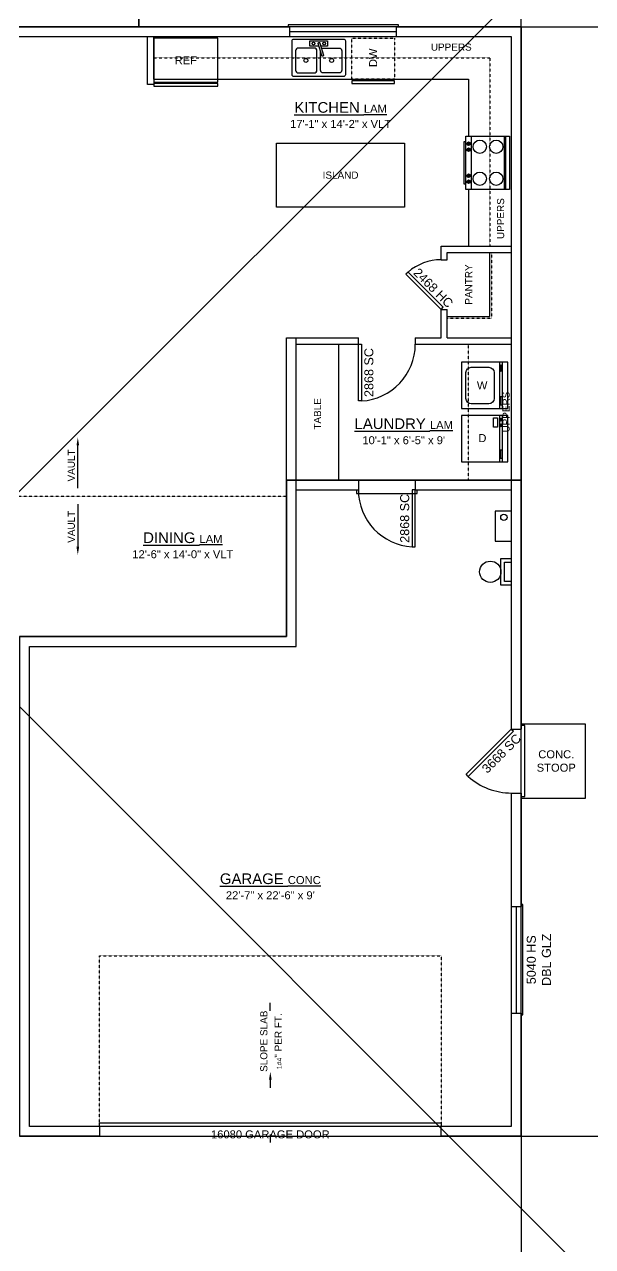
# Model space of a CAD drawing. Header units: inches. Extents: x -566 to 3217, y -8304 to 6564.
# Drawn here: x 2217 to 2537, y -6964 to -6277 of the extents above; entities that cross this region are included whole.
import ezdxf

# ---------------------------------------------------------------- set-up
doc = ezdxf.new("R2010")
doc.units = ezdxf.units.IN
doc.header["$MEASUREMENT"] = 0
doc.header["$PDMODE"] = 1
doc.header["$PDSIZE"] = -2
doc.linetypes.add('HIDDEN2', pattern=[0.0045, 0.003, -0.0015])
doc.layers.get('0').update_dxf_attribs({"lineweight": 25})
doc.layers.get('DEFPOINTS').update_dxf_attribs({"lineweight": 25})
for name, color, linetype, lineweight, true_color in [('1-AREA', 6, 'Continuous', 25, 0xff00ff), ('1-CAB', 40, 'Continuous', 25, 0xffbf00), ('1-DIM', 22, 'Continuous', 25, 0xcc3300), ('1-DOOR', 9, 'Continuous', 25, 0xc0c0c0), ('1-FIX', 1, 'Continuous', 25, 0xff0000), ('1-FIX-F', 1, 'Continuous', 25, 0xff0000), ('1-MISC', 40, 'Continuous', 25, 0xffbf00), ('1-SOFFIT', 9, 'HIDDEN2', 25, 0xc0c0c0), ('1-WALL', 3, 'Continuous', 25, 0x00ff00), ('1-WIN', 9, 'Continuous', 25, 0xc0c0c0)]:
    doc.layers.add(name, color=color, linetype=linetype, lineweight=lineweight, true_color=true_color)
doc.layers.add('1-RMNAME', color=7, linetype='Continuous', lineweight=25)
doc.layers.add('1-TEXT', color=7, linetype='Continuous', lineweight=25)
doc.styles.add('Arial', font='arial.ttf')
doc.dimstyles.new('ANNOT', dxfattribs={"dimtxt": 0.083333, "dimasz": 0.18, "dimexe": 5e-05, "dimexo": 3.125e-05, "dimgap": 4.5e-05, "dimtad": 1, "dimdec": 3, "dimdsep": 46, "dimlunit": 4, "dimtxsty": 'Arial', "dimblk": 'VW_SLASH', "dimblk1": 'VW_SLASH', "dimblk2": 'VW_SLASH', "dimcen": 0, "dimdle": 5e-05, "dimazin": 0, "dimtfac": 1, "dimtdec": 3, "dimtix": 1, "dimtmove": 0, "dimatfit": 0, "dimldrblk": 'VW_SLASH', "dimfxl": 1, "dimfrac": 2, "dimtolj": 1, "dimarcsym": 0})

# ---------------------------------------------------------------- blocks, each defined once
blk = doc.blocks.new('Group-230')
at = {"layer": '1-DOOR', "flags": 128}
blk.add_lwpolyline([(1024.25, -5742.65), (1216.25, -5742.65), (1216.25, -5744.65), (1024.25, -5744.65)], close=True, dxfattribs=at)
at = {"layer": '1-SOFFIT', "flags": 128}
blk.add_lwpolyline([(1024.25, -5744.65), (1024.25, -5648.65), (1216.25, -5648.65), (1216.25, -5744.65)], dxfattribs=at)
at = {"layer": '1-WALL', "transparency": 33554664}
for p, q in [((1024.25, -5744.65), (1024.25, -5750.15)), ((1216.25, -5750.15), (1216.25, -5744.65))]:
    blk.add_line(p, q, dxfattribs=at)
at = {"layer": 'DEFPOINTS'}
blk.add_line((1120.25, -5749.15), (1120.25, -5753.65), dxfattribs=at)
blk = doc.blocks.new('Group-231')
at = {"flags": 128}
blk.add_lwpolyline([(1255.75, -5521.15), (1256.99, -5522.39), (1231.53, -5547.84), (1230.3, -5546.6), (1255.75, -5521.15)], dxfattribs=at)
at = {"color": 1, "linetype": 'Continuous', "true_color": 0xff0000}
blk.add_arc((1255.85, -5520.71), 36.43, 228.12099, 269.83718, dxfattribs=at)
blk = doc.blocks.new('Group-232')
at = {"flags": 128}
blk.add_lwpolyline([(1201.75, -5386.65), (1200, -5386.65), (1200, -5418.65), (1201.75, -5418.65), (1201.75, -5386.65)], dxfattribs=at)
at = {"color": 1, "linetype": 'Continuous', "true_color": 0xff0000}
blk.add_arc((1201.85, -5386.6), 32.1, 180.07782, 266.70158, dxfattribs=at)
blk = doc.blocks.new('WASH_DRY_SIDE')
for p, q in [((-28, -5), (-2, -5)), ((-28, -6.5), (-2, -6.5)), ((-8.1875, -5.6875), (-8.1875, -5.8125)), ((-7.9375, -5.8125), (-7.9375, -5.75)), ((-7.9375, -5.75), (-7.0625, -5.75)), ((-7.0625, -5.75), (-7.0625, -5.8125)), ((-6.8125, -5.6875), (-6.8125, -5.8125)), ((-4.9375, -5.6875), (-4.9375, -5.8125)), ((-4.6875, -5.75), (-3.8125, -5.75)), ((-4.6875, -5.8125), (-4.6875, -5.75)), ((-3.8125, -5.75), (-3.8125, -5.8125)), ((-3.5625, -5.6875), (-3.5625, -5.8125)), ((2, -5), (28, -5)), ((2, -6.5), (28, -6.5)), ((23.0625, -5.6875), (23.0625, -5.8125)), ((23.3125, -5.75), (24.1875, -5.75)), ((23.3125, -5.8125), (23.3125, -5.75)), ((24.1875, -5.75), (24.1875, -5.8125)), ((24.4375, -5.6875), (24.4375, -5.8125)), ((25.0625, -5.6875), (25.0625, -5.8125)), ((25.3125, -5.8125), (25.3125, -5.75)), ((25.3125, -5.75), (26.1875, -5.75)), ((26.1875, -5.75), (26.1875, -5.8125)), ((26.4375, -5.6875), (26.4375, -5.8125))]:
    blk.add_line(p, q)
at = {"flags": 128}
for points in [[(-28, -2), (-2, -2), (-2, -28), (-28, -28)], [(-26, -5.1875), (-21.4375, -5.1875), (-21.4375, -6.3125), (-26, -6.3125)], [(-7.9375, -5.8125), (-7.0625, -5.8125), (-7.0625, -5.9375), (-7.9375, -5.9375)], [(-4.6875, -5.8125), (-3.8125, -5.8125), (-3.8125, -5.9375), (-4.6875, -5.9375)], [(2, -2), (28, -2), (28, -28), (2, -28)], [(4, -5.1875), (8.5625, -5.1875), (8.5625, -6.3125), (4, -6.3125)], [(23.3125, -5.8125), (24.1875, -5.8125), (24.1875, -5.9375), (23.3125, -5.9375)], [(25.3125, -5.8125), (26.1875, -5.8125), (26.1875, -5.9375), (25.3125, -5.9375)], [(-3.25, -7.75), (-8.5625, -7.75), (-8.5625, -10.0625), (-3.25, -10.0625)]]:
    blk.add_lwpolyline(points, close=True, dxfattribs=at)
blk.add_lwpolyline([(22.1875, -9.625), (7.6875, -9.625, 0.41421356), (4.6875, -12.625), (4.6875, -22.5, 0.41421356), (7.6875, -25.5), (22.1875, -25.5, 0.41421356), (25.1875, -22.5), (25.1875, -12.625, 0.41421356)], format="xyb", close=True, dxfattribs=at)
for centre in [(-7.5, -5.8125), (-4.25, -5.8125), (23.75, -5.8125), (25.75, -5.8125)]:
    blk.add_ellipse(centre, major_axis=(0.6875, 0), ratio=0.72727273)
for points in [[(-6.8125, -5.6875), (-6.8125, -5.5625), (-7.5, -5), (-8.1875, -5.5625), (-8.1875, -5.6875)], [(-3.5625, -5.6875), (-3.5625, -5.5625), (-4.25, -5), (-4.9375, -5.5625), (-4.9375, -5.6875)], [(24.4375, -5.6875), (24.4375, -5.5625), (23.75, -5), (23.0625, -5.5625), (23.0625, -5.6875)], [(26.4375, -5.6875), (26.4375, -5.5625), (25.75, -5), (25.0625, -5.5625), (25.0625, -5.6875)]]:
    blk.add_open_spline(points, degree=2)
blk = doc.blocks.new('Group-233')
at = {"flags": 128}
blk.add_lwpolyline([(1216.25, -5285.2), (1217.49, -5283.96), (1197.69, -5264.16), (1196.45, -5265.4), (1216.25, -5285.2)], dxfattribs=at)
at = {"color": 1, "linetype": 'Continuous', "true_color": 0xff0000}
blk.add_arc((1216.39, -5285.79), 28.59, 90.27844, 130.84984, dxfattribs=at)
blk = doc.blocks.new('Group-234')
for p, q in [((1230.25, -5217.65), (1230.25, -5187.65)), ((1230.25, -5187.65), (1254.75, -5187.65)), ((1233.25, -5187.65), (1233.25, -5217.65)), ((1252, -5217.65), (1252, -5187.65)), ((1252.75, -5217.65), (1252.75, -5187.65)), ((1254.75, -5187.65), (1254.75, -5217.65)), ((1254.75, -5217.65), (1230.25, -5217.65))]:
    blk.add_line(p, q)
at = {"flags": 128}
blk.add_lwpolyline([(1230.25, -5214.65), (1229.25, -5214.65), (1229.25, -5190.65), (1230.25, -5190.65)], dxfattribs=at)
for points in [[(1231, -5191.73), (1231, -5192.23), (1232.5, -5192.23), (1232.5, -5191.73)], [(1231, -5195.07), (1231, -5195.57), (1232.5, -5195.57), (1232.5, -5195.07)], [(1231, -5210.23), (1231, -5209.73), (1232.5, -5209.73), (1232.5, -5210.23)], [(1231, -5213.57), (1231, -5213.07), (1232.5, -5213.07), (1232.5, -5213.57)]]:
    blk.add_lwpolyline(points, close=True, dxfattribs=at)
for centre, radius in [((1231.75, -5191.98), 1), ((1231.75, -5195.32), 1), ((1238, -5193.65), 3.75), ((1247.25, -5193.65), 3.75), ((1231.75, -5209.98), 1), ((1238, -5211.65), 3.75), ((1247.25, -5211.65), 3.75), ((1231.75, -5213.32), 1)]:
    blk.add_circle(centre, radius)
blk = doc.blocks.new('SINK_KITCHEN')
at = {"flags": 128}
for points in [[(-14, 22.5), (14, 22.5, -0.414214), (15, 21.5), (15, 2.5, -0.414214), (14, 1.5), (-14, 1.5, -0.414214), (-15, 2.5), (-15, 21.5, -0.414214)], [(0, 20.6), (0, 20.6, -0.414214), (0.62, 20.26), (2.62, 13.55, -0.414214), (2.28, 12.93, -0.414214), (1.66, 13.27), (-0.34, 19.98, -0.414214)], [(-11.5, 3.5), (-2.5, 3.5, 0.414214), (-1, 5), (-1, 16, 0.414214), (-2.5, 17.5), (-11.5, 17.5, 0.414214), (-13, 16), (-13, 5, 0.414214)]]:
    blk.add_lwpolyline(points, format="xyb", close=True, dxfattribs=at)
blk.add_lwpolyline([(0.07, 18.6), (-5, 18.6), (-5, 21.6), (5, 21.6), (5, 18.6), (1.12, 18.6)], dxfattribs=at)
blk.add_lwpolyline([(1.55, 17.16, -0.174158), (2.5, 17.5), (11.5, 17.5, -0.414214), (13, 16), (13, 5, -0.414214), (11.5, 3.5), (2.5, 3.5, -0.414214), (1, 5), (1, 15.48)], format="xyb", dxfattribs=at)
for centre, radius in [((-3, 20.1), 0.75), ((3, 20.1), 0.75), ((-7.25, 10.5), 1.12), ((7.25, 10.5), 1.12)]:
    blk.add_circle(centre, radius)
blk = doc.blocks.new('DISHWASHER')
at = {"linetype": 'HIDDEN2'}
for p, q in [((-12, -0.5), (-12, 22.5)), ((-12, 22.5), (12, 22.5)), ((12, 22.5), (12, -0.5)), ((12, -0.5), (-12, -0.5))]:
    blk.add_line(p, q, dxfattribs=at)
for p, q in [((12, -1.5), (-12, -1.5)), ((-12, -1.5), (-12, -3)), ((-12, -3), (12, -3)), ((12, -3), (12, -1.5))]:
    blk.add_line(p, q)
blk = doc.blocks.new('Group-235')
at = {"color": 7, "linetype": 'Continuous'}
for p, q in [((1131.25, -5128.9), (1191.25, -5128.9)), ((1131.25, -5131.65), (1191.25, -5131.65))]:
    blk.add_line(p, q, dxfattribs=at)
at = {"color": 7, "linetype": 'Continuous', "flags": 128}
blk.add_lwpolyline([(1192.25, -5126.15), (1192.25, -5125.15), (1130.25, -5125.15), (1130.25, -5126.15)], dxfattribs=at)
at = {"layer": 'DEFPOINTS'}
blk.add_line((1191.25, -5126.15), (1191.25, -5126.15), dxfattribs=at)
blk = doc.blocks.new('Refer')
for p, q in [((-17.5, -25.75), (-17.5, -26.5)), ((17.5, -25.75), (17.5, -26.5))]:
    blk.add_line(p, q)
at = {"flags": 128}
for points in [[(-18, -1), (18, -1), (18, -25.75), (-18, -25.75)], [(-18, -26.5), (18, -26.5), (18, -28), (-18, -28)]]:
    blk.add_lwpolyline(points, close=True, dxfattribs=at)
blk = doc.blocks.new('Group-236')
at = {"color": 7, "linetype": 'Continuous'}
for p, q in [((1255.75, -5620.9), (1255.75, -5680.9)), ((1258.5, -5620.9), (1258.5, -5680.9))]:
    blk.add_line(p, q, dxfattribs=at)
at = {"color": 7, "linetype": 'Continuous', "flags": 128}
blk.add_lwpolyline([(1261.25, -5681.9), (1262.25, -5681.9), (1262.25, -5619.9), (1261.25, -5619.9)], dxfattribs=at)
blk = doc.blocks.new('WH_TANKLESS_DY')
at = {"flags": 128}
blk.add_lwpolyline([(0, 0), (9, 0), (9, 16.75), (0, 16.75)], dxfattribs=at)
blk.add_circle((4.18, 3.45), 1.8)
blk = doc.blocks.new('Group-237')
at = {"flags": 128}
for points in [[(1255.75, -5440.22), (1249.94, -5440.22), (1249.94, -5425.23), (1255.75, -5425.23)], [(1255.75, -5438.22), (1251.94, -5438.22), (1251.94, -5427.23), (1255.75, -5427.23)]]:
    blk.add_lwpolyline(points, dxfattribs=at)
blk.add_circle((1243.94, -5432.73), 6)
blk = doc.blocks.new('Group-304')
at = {"flags": 128}
blk.add_lwpolyline([(1169.75, -5304.65), (1171.5, -5304.65), (1171.5, -5336.65), (1169.75, -5336.65), (1169.75, -5304.65)], dxfattribs=at)
at = {"color": 1, "linetype": 'Continuous', "true_color": 0xff0000}
blk.add_arc((1169.65, -5304.6), 32.1, 273.29842, 359.92218, dxfattribs=at)
blk = doc.blocks.new('VW_SLASH')
at = {"color": 0, "linetype": 'ByBlock', "lineweight": -2, "transparency": 16777216}
blk.add_line((0.0003, 0), (-1, 0), dxfattribs=at)
at = {"color": 0, "linetype": 'Continuous', "lineweight": 5, "transparency": 16777216, "flags": 128}
blk.add_lwpolyline([(0.0001, 0.0001), (-0.0001, -0.0001)], dxfattribs=at)
blk = doc.blocks.new('*D508')
at = {"layer": '1-DIM', "color": 0, "lineweight": -2}
for p, q in [((1549.54, -6140.15), (1189.54, -6140.15)), ((1909.54, -6278.15), (1909.54, -6140.05)), ((1909.54, -6140.15), (2171.61, -6140.15)), ((2496.54, -6140.15), (2234.47, -6140.15)), ((2496.54, -6278.15), (2496.54, -6140.05)), ((2856.54, -6140.15), (3216.54, -6140.15))]:
    blk.add_line(p, q, dxfattribs=at)
at = {"layer": 'DEFPOINTS', "color": 0}
for p in [(1909.54, -6140.15), (1909.54, -6278.15), (2496.54, -6278.15)]:
    blk.add_point(p, dxfattribs=at)
at = {"layer": '1-DIM', "color": 0, "lineweight": -2, "xscale": 360, "yscale": 360, "zscale": 360}
blk.add_blockref('VW_SLASH', (1909.54, -6140.15), dxfattribs=at)
at = {"layer": '1-DIM', "color": 0, "lineweight": -2, "xscale": 360, "yscale": 360, "zscale": 360, "rotation": 180}
blk.add_blockref('VW_SLASH', (2496.54, -6140.15), dxfattribs=at)
at = {"layer": '1-DIM', "color": 0, "insert": (2203.04, -6140.15), "char_height": 0.0833, "attachment_point": 5, "style": 'Arial'}
blk.add_mtext('\\A1;48\'-11"', dxfattribs=at)
blk = doc.blocks.new('*D509')
at = {"layer": '1-DIM', "color": 0, "lineweight": -2}
for p, q in [((2561.39, -5918.15), (2561.39, -5558.15)), ((2496.54, -6278.15), (2561.49, -6278.15)), ((2561.39, -6278.15), (2561.39, -6558.83)), ((2561.39, -6902.15), (2561.39, -6621.47)), ((2496.54, -6902.15), (2561.49, -6902.15)), ((2561.39, -7262.15), (2561.39, -7622.15))]:
    blk.add_line(p, q, dxfattribs=at)
at = {"layer": 'DEFPOINTS', "color": 0}
for p in [(2496.54, -6278.15), (2561.39, -6278.15), (2496.54, -6902.15)]:
    blk.add_point(p, dxfattribs=at)
at = {"layer": '1-DIM', "color": 0, "lineweight": -2, "xscale": 360, "yscale": 360, "zscale": 360}
for p, rotation in [((2561.39, -6278.15), 270), ((2561.39, -6902.15), 90)]:
    blk.add_blockref('VW_SLASH', p, dxfattribs=dict(at, rotation=rotation))
at = {"layer": '1-DIM', "color": 0, "insert": (2561.39, -6590.15), "char_height": 0.0833, "attachment_point": 5, "rotation": 90, "style": 'Arial'}
blk.add_mtext("\\A1;52'", dxfattribs=at)
blk = doc.blocks.new('*D510')
at = {"layer": '1-DIM', "color": 0, "lineweight": -2}
for p, q in [((2496.54, -6902.15), (2496.54, -7006.97)), ((1909.54, -6962.15), (1909.54, -7006.97)), ((1549.54, -7006.87), (1189.54, -7006.87)), ((1909.54, -7006.87), (2147.32, -7006.87)), ((2496.54, -7006.87), (2210.18, -7006.87)), ((2856.54, -7006.87), (3216.54, -7006.87))]:
    blk.add_line(p, q, dxfattribs=at)
at = {"layer": 'DEFPOINTS', "color": 0}
for p in [(2496.54, -6902.15), (1909.54, -6962.15), (1909.54, -7006.87)]:
    blk.add_point(p, dxfattribs=at)
at = {"layer": '1-DIM', "color": 0, "lineweight": -2, "xscale": 360, "yscale": 360, "zscale": 360}
blk.add_blockref('VW_SLASH', (1909.54, -7006.87), dxfattribs=at)
at = {"layer": '1-DIM', "color": 0, "lineweight": -2, "xscale": 360, "yscale": 360, "zscale": 360, "rotation": 180}
blk.add_blockref('VW_SLASH', (2496.54, -7006.87), dxfattribs=at)
at = {"layer": '1-DIM', "color": 0, "insert": (2178.75, -7006.87), "char_height": 0.0833, "attachment_point": 5, "style": 'Arial'}
blk.add_mtext('\\A1;48\'-11"', dxfattribs=at)
blk = doc.blocks.new('Group-677')
at = {"layer": '1-TEXT', "color": 1, "lineweight": 25, "true_color": 0xff0000, "transparency": 33554687}
for p, q in [((1120.25, -5679.59), (1120.25, -5675.09)), ((1120.25, -5718.4), (1120.25, -5722.9))]:
    blk.add_line(p, q, dxfattribs=at)
at = {"layer": '1-TEXT', "color": 1, "true_color": 0xff0000, "transparency": 33554687}
blk.add_solid([(1119.5, -5718.4), (1121, -5718.4), (1120.25, -5713.9)], dxfattribs=at)
at = {"layer": '1-TEXT', "color": 7, "transparency": 33554687, "char_height": 4, "attachment_point": 5, "rotation": 90, "line_spacing_factor": 1.004016, "style": 'Arial'}
for s, insert in [('SLOPE SLAB', (1116.6, -5696.74)), ('{\\H0.7x;1#4}" PER FT.', (1124.69, -5696.74))]:
    blk.add_mtext(s, dxfattribs=dict(at, insert=insert))
blk = doc.blocks.new('Group-680')
at = {"layer": '1-TEXT', "color": 1, "lineweight": 25, "true_color": 0xff0000, "transparency": 33554687}
blk.add_line((1012, -5385.65), (1012, -5361.65), dxfattribs=at)
at = {"layer": '1-TEXT', "color": 1, "true_color": 0xff0000, "transparency": 33554687}
blk.add_solid([(1011.25, -5361.65), (1012.75, -5361.65), (1012, -5357.15)], dxfattribs=at)
at = {"layer": '1-TEXT', "color": 7, "transparency": 33554687, "insert": (1008.36, -5372.9), "char_height": 4, "attachment_point": 5, "rotation": 90, "line_spacing_factor": 1.004016, "style": 'Arial'}
blk.add_mtext('VAULT', dxfattribs=at)
blk = doc.blocks.new('Group-681')
at = {"layer": '1-TEXT', "color": 1, "lineweight": 25, "true_color": 0xff0000, "transparency": 33554687}
blk.add_line((1012, -5394.65), (1012, -5418.65), dxfattribs=at)
at = {"layer": '1-TEXT', "color": 1, "true_color": 0xff0000, "transparency": 33554687}
blk.add_solid([(1011.25, -5418.65), (1012.75, -5418.65), (1012, -5423.15)], dxfattribs=at)
at = {"layer": '1-TEXT', "color": 7, "transparency": 33554687, "insert": (1008.36, -5407.4), "char_height": 4, "attachment_point": 5, "rotation": 90, "line_spacing_factor": 1.004016, "style": 'Arial'}
blk.add_mtext('VAULT', dxfattribs=at)

msp = doc.modelspace()

# ---------------------------------------------------------------- linework, layer by layer
at = {"layer": '1-AREA', "flags": 128}
for points in [[(1909.54, -6278.15), (1909.54, -6158.15), (2281.54, -6158.15), (2281.54, -6278.15)], [(2214.54, -6806.15), (2214.54, -6902.15), (2496.54, -6902.15), (2496.54, -6533.15), (2364.54, -6533.15), (2364.54, -6621.15), (2214.54, -6621.15)]]:
    msp.add_lwpolyline(points, close=True, dxfattribs=at)
msp.add_lwpolyline([(1909.54, -6962.15), (2065.04, -6962.15), (2065.04, -6806.15), (2214.54, -6806.15), (2214.54, -6621.15), (2364.54, -6621.15), (2364.54, -6533.15), (2496.54, -6533.15), (2496.54, -6278.15), (1909.54, -6278.15), (1909.54, -6962.15)], dxfattribs=at)
at = {"layer": '1-CAB'}
for p, q in [((2290.04, -6307.65), (2290.04, -6283.65)), ((2467.04, -6369.65), (2467.04, -6401.65)), ((2394.04, -6533.15), (2394.04, -6456.65))]:
    msp.add_line(p, q, dxfattribs=at)
at = {"layer": '1-CAB', "linetype": 'HIDDEN2'}
msp.add_line((2467.04, -6533.15), (2467.04, -6456.65), dxfattribs=at)
at = {"layer": '1-CAB', "linetype": 'HIDDEN2', "flags": 128}
for points in [[(2290.04, -6295.65), (2479.04, -6295.65), (2479.04, -6401.65)], [(2455.04, -6442.15), (2480.04, -6442.15), (2480.04, -6405.15)]]:
    msp.add_lwpolyline(points, dxfattribs=at)
at = {"layer": '1-CAB', "flags": 128}
for points in [[(2290.04, -6307.65), (2467.04, -6307.65), (2467.04, -6339.65)], [(2455.04, -6441.15), (2479.04, -6441.15), (2479.04, -6405.15)]]:
    msp.add_lwpolyline(points, dxfattribs=at)
msp.add_lwpolyline([(2359.04, -6343.65), (2431.04, -6343.65), (2431.04, -6379.65), (2359.04, -6379.65)], close=True, dxfattribs=at)
at = {"layer": '1-DOOR', "flags": 128}
for points in [[(2404.04, -6538.65), (2404.04, -6540.65), (2438.04, -6540.65), (2438.04, -6538.65)], [(2496.54, -6711.15), (2498.54, -6711.15), (2498.54, -6671.15), (2496.54, -6671.15)]]:
    msp.add_lwpolyline(points, dxfattribs=at)
at = {"layer": '1-MISC', "flags": 128}
for points in [[(2281.54, -6278.15), (2281.54, -6158.15), (1909.58, -6158.15), (1909.58, -6278.15)], [(2496.54, -6673.15), (2496.54, -6670.15), (2532.54, -6670.15), (2532.54, -6712.15), (2496.54, -6712.15), (2496.54, -6709.15)]]:
    msp.add_lwpolyline(points, dxfattribs=at)
at = {"layer": '1-SOFFIT'}
msp.add_line((2130.54, -6542.15), (2364.54, -6542.15), dxfattribs=at)
at = {"layer": '1-WALL'}
for p, q in [((2207.04, -6278.15), (2232.54, -6278.15)), ((2232.54, -6278.15), (2232.54, -6278.15)), ((2232.54, -6278.15), (2366.54, -6278.15)), ((2366.54, -6283.65), (2366.54, -6278.15)), ((2426.54, -6278.15), (2496.54, -6278.15)), ((2426.54, -6283.65), (2426.54, -6278.15)), ((2496.54, -6278.15), (2496.54, -6673.15)), ((2207.04, -6283.65), (2227.04, -6283.65)), ((2227.04, -6283.65), (2227.04, -6283.65)), ((2227.04, -6283.65), (2366.54, -6283.65)), ((2426.54, -6283.65), (2491.04, -6283.65)), ((2491.04, -6283.65), (2491.04, -6673.15)), ((2451.54, -6409.2), (2455.04, -6409.2)), ((2451.54, -6453.15), (2451.54, -6437.2)), ((2451.54, -6437.2), (2455.04, -6437.2)), ((2455.04, -6453.15), (2455.04, -6437.2)), ((2364.54, -6621.15), (2364.54, -6453.15)), ((2364.54, -6453.15), (2405.04, -6453.15)), ((2370.04, -6456.65), (2370.04, -6453.15)), ((2405.04, -6456.65), (2405.04, -6453.15)), ((2437.04, -6453.15), (2451.54, -6453.15)), ((2437.04, -6453.15), (2437.04, -6456.65)), ((2455.04, -6453.15), (2491.04, -6453.15)), ((2437.04, -6456.65), (2491.04, -6456.65)), ((2370.04, -6533.15), (2405.04, -6533.15)), ((2405.04, -6533.15), (2405.04, -6538.65)), ((2437.04, -6533.15), (2491.04, -6533.15)), ((2437.04, -6533.15), (2437.04, -6538.65)), ((2370.04, -6626.65), (2370.04, -6536.65)), ((2370.04, -6538.65), (2405.04, -6538.65)), ((2437.04, -6538.65), (2491.04, -6538.65)), ((2220.04, -6785.65), (2220.04, -6626.65)), ((2220.04, -6626.65), (2370.04, -6626.65)), ((2491.04, -6673.15), (2496.54, -6673.15)), ((2491.04, -6709.15), (2491.04, -6772.9)), ((2491.04, -6709.15), (2496.54, -6709.15)), ((2496.54, -6709.15), (2496.54, -6772.9)), ((2491.04, -6772.9), (2496.54, -6772.9)), ((2220.04, -6800.65), (2220.04, -6785.65)), ((2220.04, -6896.65), (2220.04, -6800.65)), ((2491.04, -6832.9), (2491.04, -6896.65)), ((2491.04, -6832.9), (2496.54, -6832.9)), ((2496.54, -6832.9), (2496.54, -6902.15)), ((2259.54, -6896.65), (2220.04, -6896.65)), ((2491.04, -6896.65), (2451.54, -6896.65)), ((2259.54, -6902.15), (2214.54, -6902.15)), ((2496.54, -6902.15), (2451.54, -6902.15))]:
    msp.add_line(p, q, dxfattribs=at)
at = {"layer": '1-WALL', "flags": 128}
for points in [[(2290.04, -6283.65), (2290.04, -6310.65), (2286.54, -6310.65), (2286.54, -6283.65)], [(2451.54, -6409.2), (2451.54, -6401.65), (2491.04, -6401.65)], [(2455.04, -6409.2), (2455.04, -6405.15), (2491.04, -6405.15)], [(2370.04, -6536.65), (2370.04, -6456.65), (2394.26, -6456.65), (2405.04, -6456.65)], [(2214.54, -6785.65), (2214.54, -6621.15), (2364.54, -6621.15)]]:
    msp.add_lwpolyline(points, dxfattribs=at)
at = {"layer": 'DEFPOINTS', "color": 6, "true_color": 0xff00ff}
for p, q in [((1553.87, -6000), (2753.87, -7200)), ((2753.87, -6000), (1553.87, -7200))]:
    msp.add_line(p, q, dxfattribs=at)

# ---------------------------------------------------------------- block references
at = {"layer": '1-DOOR'}
for name in ['Group-233', 'Group-304', 'Group-232', 'Group-231', 'Group-230']:
    msp.add_blockref(name, (1235.29, -1152), dxfattribs=at)
at = {"layer": '1-FIX', "xscale": -1}
msp.add_blockref('Refer', (2308.04, -6283.65), dxfattribs=at)
at = {"layer": '1-FIX'}
for name, p in [('SINK_KITCHEN', (2382.76, -6307.65)), ('DISHWASHER', (2413.32, -6307.15)), ('Group-234', (1235.29, -1152))]:
    msp.add_blockref(name, p, dxfattribs=at)
at = {"layer": '1-FIX', "color": 1, "true_color": 0xff0000}
msp.add_blockref('Group-237', (1235.29, -1152), dxfattribs=at)
at = {"layer": '1-FIX-F', "xscale": -1, "rotation": 270}
msp.add_blockref('WASH_DRY_SIDE', (2491.04, -6494.9), dxfattribs=at)
at = {"layer": '1-FIX-F', "rotation": 180}
msp.add_blockref('WH_TANKLESS_DY', (2491.04, -6550.65), dxfattribs=at)
at = {"layer": '1-TEXT'}
for name in ['Group-680', 'Group-681', 'Group-677']:
    msp.add_blockref(name, (1235.29, -1152), dxfattribs=at)
at = {"layer": '1-WIN'}
for name in ['Group-235', 'Group-236']:
    msp.add_blockref(name, (1235.29, -1152), dxfattribs=at)

# ---------------------------------------------------------------- texts
at = {"color": 7, "char_height": 4.5, "attachment_point": 5, "line_spacing_factor": 0.25, "style": 'Arial'}
for s, insert in [('REF', (2308.04, -6297.02)), ('W', (2474.63, -6479.83)), ('D', (2474.77, -6509.53))]:
    msp.add_mtext(s, dxfattribs=dict(at, insert=insert))
at = {"color": 7, "insert": (2413.32, -6295.65), "char_height": 4.5, "attachment_point": 5, "rotation": 90, "line_spacing_factor": 0.25, "style": 'Arial'}
msp.add_mtext('DW', dxfattribs=at)
at = {"layer": '1-RMNAME', "char_height": 6, "attachment_point": 5, "line_spacing_factor": 1.004016, "style": 'Arial'}
for s, insert in [('{\\LKITCHEN }{\\H0.75x;\\LLAM}{\\H1x;\\L\\P}{\\H0.75x;\\l17\'-1" x 14\'-2" x VLT}', (2395.04, -6327.81)), ('{\\LLAUNDRY }{\\H0.75x;\\LLAM}{\\H1x;\\L\\P}{\\H0.75x;\\l10\'-1" x 6\'-5" x 9\'}', (2430.54, -6505.73)), ('{\\LDINING }{\\H0.75x;\\LLAM}{\\H1x;\\L\\P}{\\H0.75x;\\l12\'-6" x 14\'-0" x VLT}', (2306.35, -6569.85)), ('{\\LGARAGE }{\\H0.75x;\\LCONC}{\\H1x;\\L\\P}{\\H0.75x;\\l22\'-7" x 22\'-6" x 9\'}', (2355.54, -6761.65))]:
    msp.add_mtext(s, dxfattribs=dict(at, insert=insert))
at = {"layer": '1-TEXT', "attachment_point": 5, "line_spacing_factor": 1.004016, "style": 'Arial'}
for s, insert, char_height in [('UPPERS', (2457.26, -6289.65), 4), ('ISLAND ', (2395.04, -6361.65), 4), ('CONC.\\PSTOOP', (2516.3, -6691.15), 4.5), ('16080 GARAGE DOOR', (2355.54, -6901.15), 4.5)]:
    msp.add_mtext(s, dxfattribs=dict(at, insert=insert, char_height=char_height))
for s, insert, char_height, rotation in [('UPPERS', (2485.04, -6386.07), 4, 90), ('PANTRY', (2467.04, -6423.15), 4, 90), ('2468 HC', (2447.18, -6425.05), 5.063, 315), ('2868 SC', (2410.97, -6472.65), 5.063, 90), ('TABLE', (2382.04, -6495.9), 4, 90), ('UPPERS', (2488.1, -6494.9), 4, 90), ('2868 SC', (2431.11, -6554.65), 5.063, 90), ('3668 SC', (2485.5, -6686.92), 5.063, 45), ('5040 HS\\PDBL GLZ', (2506.54, -6802.9), 5.063, 90)]:
    msp.add_mtext(s, dxfattribs=dict(at, insert=insert, char_height=char_height, rotation=rotation))

# ---------------------------------------------------------------- dimensions: what is measured, and where the dimension line sits
at = {"layer": '1-DIM'}
dim = msp.add_linear_dim(base=(2561.39, -6278.15), p1=(2496.54, -6902.15), p2=(2496.54, -6278.15), angle=270, dimstyle='ANNOT', override={"dimtxt": 0.083333, "dimasz": 360, "dimexe": 0.1, "dimgap": 31.25, "dimtad": 0, "dimdec": 0, "dimpost": '<>', "dimtxsty": 'Arial', "dimdle": 0.1}, dxfattribs=at)
dim.commit()
dim.dimension.update_dxf_attribs({"geometry": '*D509', "text_midpoint": (2561.39, -6590.15)})
dim = msp.add_linear_dim(base=(1909.54, -6140.15), p1=(2496.54, -6278.15), p2=(1909.54, -6278.15), dimstyle='ANNOT', override={"dimtxt": 0.083333, "dimasz": 360, "dimexe": 0.1, "dimgap": 31.25, "dimtad": 0, "dimdec": 0, "dimpost": '<>', "dimtxsty": 'Arial', "dimdle": 0.1}, dxfattribs=at)
dim.commit()
dim.dimension.update_dxf_attribs({"geometry": '*D508', "text_midpoint": (2203.04, -6140.15)})
dim = msp.add_linear_dim(base=(1909.54, -7006.87), p1=(2496.54, -6902.15), p2=(1909.54, -6962.15), dimstyle='ANNOT', override={"dimtxt": 0.083333, "dimasz": 360, "dimexe": 0.1, "dimgap": 31.25, "dimtad": 0, "dimdec": 0, "dimpost": '<>', "dimtxsty": 'Arial', "dimdle": 0.1}, dxfattribs=at)
dim.commit()
dim.dimension.update_dxf_attribs({"geometry": '*D510', "text_midpoint": (2178.75, -7006.87), "dimtype": 160})

doc.saveas('drawing.dxf')
